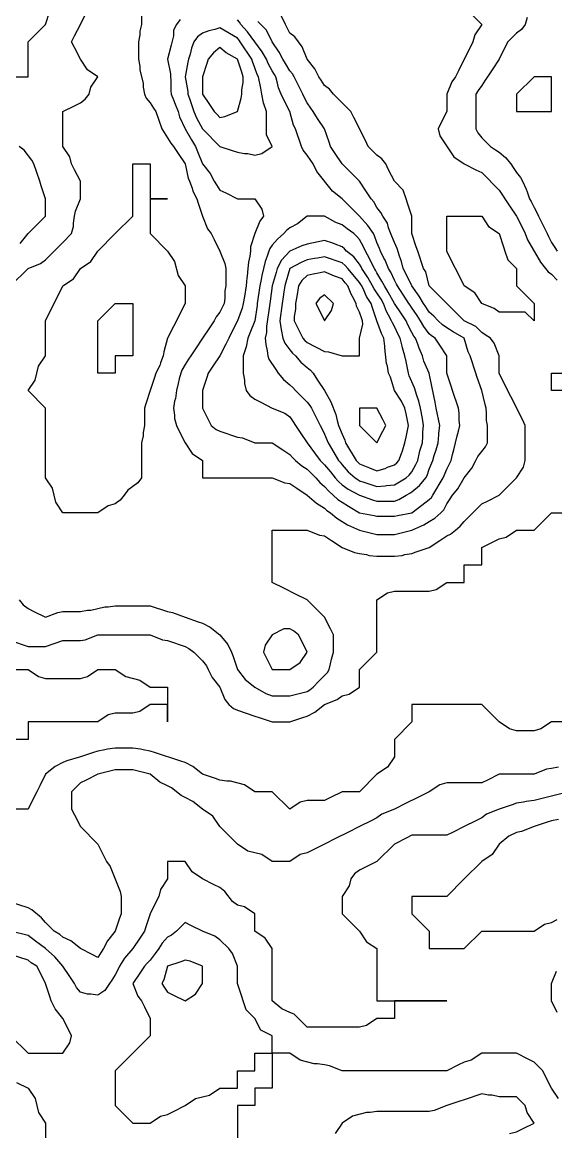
# Model space of a CAD drawing. Header units: inches. Extents: x 794995 to 811195, y 2485918 to 2508058.
# Drawn here: x 805395 to 806313, y 2500873 to 2502782 of the extents above; entities that cross this region are included whole.
import ezdxf

# ---------------------------------------------------------------- set-up
doc = ezdxf.new("R2010")
doc.units = ezdxf.units.IN
doc.header["$MEASUREMENT"] = 0
doc.layers.add('contour', color=7, linetype='Continuous')

msp = doc.modelspace()

# ---------------------------------------------------------------- linework, layer by layer
at = {"layer": 'contour'}
for points in [[(805375.2, 2502688.4), (805405.2, 2502688.4), (805405.2, 2502748.4), (805435.2, 2502778.4), (805442.7, 2502800.9)], [(805375.2, 2502328.4), (805405.2, 2502358.4), (805426.6, 2502366.9), (805435.2, 2502373.4), (805450.2, 2502388.4), (805465.2, 2502403.4), (805480.2, 2502418.4), (805483.2, 2502430.4), (805483.2, 2502436.4), (805485.2, 2502448.4), (805486.6, 2502456.9), (805495.2, 2502478.4), (805495.2, 2502508.4), (805485.2, 2502528.4), (805480.2, 2502538.4), (805477.2, 2502550.4), (805465.2, 2502568.4), (805465.2, 2502628.4), (805485.2, 2502638.4), (805495.2, 2502643.4), (805503.7, 2502649.8), (805510.2, 2502658.4), (805513.2, 2502670.4), (805525.2, 2502688.4), (805507.2, 2502700.4), (805495.2, 2502718.4), (805485.2, 2502738.4), (805480.2, 2502748.4), (805485.2, 2502758.4), (805495.2, 2502778.4), (805505.2, 2502798.4)], [(805390.2, 2501788.4), (805396.6, 2501779.8), (805405.2, 2501773.4), (805415.2, 2501768.4), (805435.2, 2501758.4), (805456.6, 2501766.9), (805465.2, 2501768.4), (805495.2, 2501768.4), (805507.2, 2501770.4), (805513.2, 2501770.4), (805537.2, 2501776.4), (805543.2, 2501776.4), (805555.2, 2501778.4), (805615.2, 2501778.4), (805645.2, 2501768.4), (805653.7, 2501766.9), (805675.2, 2501758.4), (805697.7, 2501750.9), (805705.2, 2501748.4), (805718.5, 2501741.7), (805735.2, 2501728.4), (805748.5, 2501711.7), (805755.2, 2501698.4), (805757.7, 2501690.9), (805765.2, 2501668.4), (805778.5, 2501651.7), (805795.2, 2501638.4), (805814.2, 2501627.5), (805825.2, 2501623.4), (805855.2, 2501623.4), (805885.2, 2501630.9), (805889.8, 2501633.7), (805895.2, 2501638.4), (805905.2, 2501648.4), (805915.2, 2501658.4), (805920.2, 2501663.4), (805922.7, 2501668.4), (805925.2, 2501678.4), (805927.2, 2501686.4), (805930.2, 2501698.4), (805930.2, 2501728.4), (805925.2, 2501738.4), (805915.2, 2501758.4), (805885.2, 2501788.4), (805865.2, 2501798.4), (805845.2, 2501808.4), (805825.2, 2501818.4), (805825.2, 2501908.4), (805885.2, 2501908.4), (805906.6, 2501899.8), (805915.2, 2501898.4), (805927.2, 2501890.4), (805945.2, 2501878.4), (805966.6, 2501869.8), (805975.2, 2501868.4), (805987.2, 2501866.4), (805991.8, 2501865), (806005.2, 2501863.4), (806035.2, 2501863.4), (806048.5, 2501865), (806053.2, 2501866.4), (806065.2, 2501868.4), (806072.7, 2501870.9), (806095.2, 2501878.4), (806113.2, 2501890.4), (806125.2, 2501898.4), (806131.8, 2501901.7), (806140.2, 2501908.4), (806148.5, 2501915), (806155.2, 2501923.4), (806170.2, 2501938.4), (806185.2, 2501953.4), (806195.2, 2501958.4), (806215.2, 2501968.4), (806245.2, 2501998.4), (806257.2, 2502016.4), (806260.2, 2502028.4), (806260.2, 2502088.4), (806255.2, 2502098.4), (806235.2, 2502138.4), (806225.2, 2502158.4), (806215.2, 2502178.4), (806215.2, 2502208.4), (806206.6, 2502229.8), (806200.2, 2502238.4), (806191.2, 2502244.4), (806185.2, 2502248.4), (806175.2, 2502258.4), (806155.2, 2502268.4), (806095.2, 2502328.4), (806089.2, 2502352.4), (806085.2, 2502358.4), (806075.2, 2502388.4), (806072.7, 2502395.9), (806065.2, 2502418.4), (806065.2, 2502448.4), (806057.7, 2502470.9), (806055.2, 2502478.4), (806050.2, 2502493.4), (806035.2, 2502508.4), (806025.2, 2502528.4), (806020.2, 2502538.4), (806013.7, 2502546.9), (806005.2, 2502553.4), (805990.2, 2502568.4), (805985.2, 2502578.4), (805965.2, 2502618.4), (805960.2, 2502628.4), (805930.2, 2502658.4), (805923.7, 2502666.9), (805915.2, 2502673.4), (805909.2, 2502682.4), (805905.2, 2502688.4), (805898.5, 2502701.7), (805885.2, 2502718.4), (805876.6, 2502739.8), (805863.7, 2502756.9), (805855.2, 2502763.4), (805850.2, 2502773.4), (805847.7, 2502778.4), (805840.2, 2502793.4)], [(805600.2, 2502808.4), (805600.2, 2502778.4), (805597.2, 2502766.4), (805597.2, 2502760.4), (805595.2, 2502748.4), (805595.2, 2502718.4), (805597.2, 2502706.4), (805597.2, 2502700.4), (805603.2, 2502676.4), (805603.2, 2502670.4), (805605.2, 2502658.4), (805608.5, 2502651.7), (805615.2, 2502643.4), (805621.2, 2502634.4), (805625.2, 2502628.4), (805635.2, 2502598.4), (805639.2, 2502592.4), (805645.2, 2502583.4), (805650.6, 2502573.8), (805655.2, 2502568.4), (805663.2, 2502556.4), (805675.2, 2502538.4), (805680.6, 2502513.8), (805682.7, 2502508.4), (805687.2, 2502496.4), (805688.5, 2502491.7), (805695.2, 2502478.4), (805697.7, 2502470.9), (805705.2, 2502448.4), (805713.7, 2502426.9), (805720.2, 2502418.4), (805725.2, 2502408.4), (805735.2, 2502388.4), (805743.7, 2502366.9), (805745.2, 2502358.4), (805745.2, 2502328.4), (805743.7, 2502319.8), (805743.7, 2502306.9), (805742.7, 2502298.4), (805740.2, 2502293.4), (805735.2, 2502283.4), (805728.5, 2502275), (805725.2, 2502268.4), (805717.2, 2502256.4), (805705.2, 2502238.4), (805693.2, 2502220.4), (805685.2, 2502208.4), (805681.2, 2502202.4), (805675.2, 2502193.4), (805669.7, 2502183.8), (805667.7, 2502178.4), (805665.2, 2502168.4), (805663.2, 2502160.4), (805660.2, 2502148.4), (805658.5, 2502135), (805657.2, 2502130.4), (805655.2, 2502118.4), (805657.2, 2502106.4), (805657.2, 2502100.4), (805660.2, 2502088.4), (805665.2, 2502078.4), (805675.2, 2502058.4), (805687.2, 2502040.4), (805705.2, 2502028.4), (805705.2, 2501998.4), (805825.2, 2501998.4), (805846.6, 2501989.8), (805855.2, 2501988.4), (805867.2, 2501980.4), (805885.2, 2501968.4), (805901.3, 2501954.5), (805915.2, 2501945.9), (805919.2, 2501942.4), (805925.2, 2501938.4), (805935.9, 2501929.1), (805954.4, 2501917.6), (805975.2, 2501908.4), (806005.2, 2501900.9), (806035.2, 2501900.9), (806065.2, 2501908.4), (806085.9, 2501917.6), (806095.2, 2501923.4), (806104.4, 2501929.1), (806115.2, 2501938.4), (806120.2, 2501943.4), (806125.2, 2501953.4), (806131.2, 2501962.4), (806135.2, 2501968.4), (806144.2, 2501979.3), (806155.2, 2501998.4), (806168.5, 2502015), (806175.2, 2502028.4), (806178.5, 2502035), (806185.2, 2502043.4), (806191.8, 2502051.7), (806195.2, 2502058.4), (806195.2, 2502088.4), (806193.7, 2502096.9), (806193.7, 2502109.8), (806192.7, 2502118.4), (806191.2, 2502124.4), (806185.2, 2502148.4), (806177.7, 2502170.9), (806175.2, 2502178.4), (806165.2, 2502208.4), (806161.8, 2502215), (806155.2, 2502238.4), (806136.4, 2502249.6), (806125.2, 2502256.4), (806118.1, 2502261.3), (806110.2, 2502268.4), (806103.2, 2502276.4), (806095.2, 2502283.4), (806089.2, 2502292.4), (806085.2, 2502298.4), (806077.8, 2502311), (806065.2, 2502328.4), (806055.2, 2502348.4), (806050.2, 2502358.4), (806047.2, 2502370.4), (806043.7, 2502379.8), (806039.8, 2502393), (806035.2, 2502403.4), (806030.9, 2502414.1), (806025.2, 2502428.4), (806023.2, 2502436.4), (806015.2, 2502448.4), (806011.8, 2502455), (806005.2, 2502463.4), (805999.7, 2502472.9), (805995.2, 2502478.4), (805987.2, 2502490.4), (805975.2, 2502508.4), (805945.2, 2502538.4), (805933.2, 2502556.4), (805925.2, 2502568.4), (805922.7, 2502575.9), (805915.2, 2502598.4), (805903.2, 2502616.4), (805895.2, 2502628.4), (805891.2, 2502634.4), (805885.2, 2502643.4), (805880.2, 2502653.4), (805877.7, 2502658.4), (805862.7, 2502688.4), (805859.8, 2502693), (805855.2, 2502698.4), (805847.7, 2502710.9), (805843.2, 2502718.4), (805837.2, 2502730.4), (805825.2, 2502748.4), (805815.2, 2502768.4), (805805.2, 2502778.4), (805800.2, 2502783.4)], [(806155.2, 2502808.4), (806185.2, 2502778.4), (806173.2, 2502760.4), (806170.2, 2502748.4), (806165.2, 2502738.4), (806155.2, 2502718.4), (806145.2, 2502698.4), (806140.2, 2502688.4), (806133.7, 2502679.8), (806125.2, 2502658.4), (806125.2, 2502628.4), (806115.2, 2502608.4), (806110.2, 2502598.4), (806113.2, 2502586.4), (806137.2, 2502550.4), (806155.2, 2502538.4), (806175.2, 2502528.4), (806185.2, 2502523.4), (806215.2, 2502493.4), (806221.2, 2502484.4), (806225.2, 2502478.4), (806233.2, 2502466.4), (806245.2, 2502448.4), (806255.2, 2502428.4), (806260.2, 2502418.4), (806264.2, 2502407.5), (806286.1, 2502369.3), (806295.2, 2502358.4), (806299.7, 2502352.9), (806305.2, 2502348.4), (806315.2, 2502338.4)], [(805666.6, 2502786.9), (805660.2, 2502778.4), (805655.2, 2502768.4), (805655.2, 2502758.4), (805651.2, 2502742.4), (805645.2, 2502718.4), (805650.2, 2502693.4), (805650.2, 2502688.4), (805650.6, 2502682.9), (805650.6, 2502663.8), (805651.2, 2502658.4), (805655.2, 2502648.4), (805658, 2502641.2), (805663.2, 2502628.4), (805665.9, 2502619.1), (805675.2, 2502598.4), (805686.4, 2502579.6), (805693.2, 2502568.4), (805696.6, 2502559.8), (805705.2, 2502538.4), (805718.5, 2502521.7), (805725.2, 2502508.4), (805729.2, 2502502.4), (805735.2, 2502493.4), (805745.2, 2502488.4), (805765.2, 2502478.4), (805795.2, 2502478.4), (805807.2, 2502460.4), (805810.2, 2502448.4), (805803.7, 2502439.8), (805795.2, 2502418.4), (805787.7, 2502395.9), (805787.7, 2502388.4), (805786.6, 2502379.8), (805784.2, 2502369.3), (805783.2, 2502358.4), (805781.8, 2502345), (805781.3, 2502342.2), (805780.2, 2502328.4), (805777.2, 2502310.4), (805775.2, 2502298.4), (805773.2, 2502290.4), (805765.2, 2502268.4), (805755.2, 2502248.4), (805750.2, 2502238.4), (805745.2, 2502228.4), (805735.2, 2502208.4), (805723.2, 2502190.4), (805715.2, 2502178.4), (805712.7, 2502170.9), (805705.2, 2502148.4), (805705.2, 2502118.4), (805715.2, 2502098.4), (805720.2, 2502088.4), (805728.5, 2502081.7), (805735.2, 2502078.4), (805765.2, 2502068.4), (805773.7, 2502066.9), (805795.2, 2502058.4), (805825.2, 2502058.4), (805843.2, 2502046.4), (805855.2, 2502038.4), (805860.2, 2502033.4), (805865.2, 2502028.4), (805875.9, 2502019.1), (805885.2, 2502013.4), (805900.2, 2501998.4), (805907.2, 2501990.4), (805915.2, 2501983.4), (805922.2, 2501975.4), (805938.1, 2501961.3), (805945.2, 2501956.4), (805956.4, 2501949.6), (805975.2, 2501938.4), (806000.2, 2501933.4), (806005.2, 2501932.4), (806035.2, 2501932.4), (806040.2, 2501933.4), (806065.2, 2501938.4), (806082.3, 2501951.2), (806095.2, 2501960.9), (806098.9, 2501964.6), (806101.2, 2501968.4), (806119.2, 2501998.4), (806120.9, 2502002.6), (806125.2, 2502013.4), (806130.2, 2502023.4), (806132.7, 2502028.4), (806135.2, 2502038.4), (806137.2, 2502046.4), (806143.2, 2502070.4), (806145.2, 2502078.4), (806147.7, 2502088.4), (806146.6, 2502096.9), (806146.6, 2502109.8), (806145.2, 2502118.4), (806135.2, 2502148.4), (806132.7, 2502155.9), (806125.2, 2502178.4), (806125.2, 2502208.4), (806113.2, 2502226.4), (806105.2, 2502238.4), (806099.2, 2502242.4), (806095.2, 2502245.9), (806085.7, 2502258.9), (806080.2, 2502268.4), (806074.2, 2502277.4), (806065.2, 2502290.9), (806062.2, 2502295.4), (806060.2, 2502298.4), (806040.2, 2502328.4), (806038.5, 2502331.7), (806035.2, 2502338.4), (806028.8, 2502352), (806025.2, 2502358.4), (806019.3, 2502372.5), (806017.2, 2502376.4), (806011.2, 2502388.4), (806009.4, 2502392.6), (806005.2, 2502403.4), (806001.2, 2502414.4), (805999.2, 2502418.4), (805989.3, 2502432.5), (805975.2, 2502448.4), (805945.2, 2502478.4), (805928.5, 2502491.7), (805901.8, 2502525), (805895.2, 2502538.4), (805891.2, 2502544.4), (805885.2, 2502553.4), (805878.5, 2502561.7), (805875.2, 2502568.4), (805865.2, 2502598.4), (805861.8, 2502605), (805855.2, 2502628.4), (805845.2, 2502648.4), (805840.2, 2502658.4), (805836.1, 2502669.3), (805833.7, 2502679.8), (805831.2, 2502688.4), (805828.9, 2502692.1), (805825.2, 2502698.4), (805818.1, 2502711.3), (805815.2, 2502718.4), (805807.8, 2502731), (805782.5, 2502765.7), (805771.2, 2502778.4), (805768.7, 2502781.9), (805765.2, 2502785.9)], [(806263.2, 2502790.4), (806260.2, 2502778.4), (806253.7, 2502769.8), (806245.2, 2502763.4), (806230.2, 2502748.4), (806225.2, 2502738.4), (806215.2, 2502718.4), (806203.2, 2502700.4), (806195.2, 2502688.4), (806191.2, 2502682.4), (806185.2, 2502673.4), (806179.2, 2502664.4), (806175.2, 2502658.4), (806175.2, 2502598.4), (806178.5, 2502591.7), (806185.2, 2502583.4), (806200.2, 2502568.4), (806209.2, 2502562.4), (806215.2, 2502558.4), (806226.1, 2502549.3), (806235.2, 2502538.4), (806239.2, 2502532.4), (806245.2, 2502523.4), (806251.8, 2502515), (806255.2, 2502508.4), (806261.8, 2502495), (806263.2, 2502490.4), (806267.7, 2502478.4), (806270.2, 2502473.4), (806275.2, 2502463.4), (806280.6, 2502453.8), (806282.7, 2502448.4), (806297.7, 2502418.4), (806300.2, 2502413.4), (806305.2, 2502403.4), (806311.2, 2502394.4), (806315.2, 2502388.4)], [(805391.8, 2502401.7), (805405.2, 2502418.4), (805435.2, 2502448.4), (805435.2, 2502478.4), (805427.7, 2502500.9), (805425.2, 2502508.4), (805415.2, 2502538.4), (805411.8, 2502545), (805398.5, 2502561.7), (805390.2, 2502568.4)], [(806335.2, 2502148.4), (806305.2, 2502148.4), (806305.2, 2502178.4), (806335.2, 2502178.4)], [(805375.2, 2501718.4), (805405.2, 2501708.4), (805435.2, 2501708.4), (805465.2, 2501718.4), (805495.2, 2501718.4), (805503.7, 2501719.8), (805525.2, 2501728.4), (805615.2, 2501728.4), (805636.6, 2501719.8), (805645.2, 2501718.4), (805675.2, 2501708.4), (805681.8, 2501705), (805690.2, 2501698.4), (805705.2, 2501683.4), (805711.8, 2501675), (805715.2, 2501668.4), (805721.8, 2501655), (805735.2, 2501638.4), (805743.7, 2501616.9), (805750.2, 2501608.4), (805758.5, 2501601.7), (805765.2, 2501598.4), (805795.2, 2501588.4), (805802.7, 2501585.9), (805825.2, 2501578.4), (805855.2, 2501578.4), (805877.7, 2501585.9), (805885.2, 2501588.4), (805898.5, 2501595), (805915.2, 2501608.4), (805936.6, 2501616.9), (805945.2, 2501623.4), (805957.2, 2501626.4), (805975.2, 2501638.4), (805975.2, 2501668.4), (806005.2, 2501698.4), (806005.2, 2501788.4), (806023.2, 2501800.4), (806035.2, 2501803.4), (806095.2, 2501803.4), (806107.2, 2501806.4), (806125.2, 2501818.4), (806155.2, 2501818.4), (806155.2, 2501848.4), (806185.2, 2501848.4), (806185.2, 2501878.4), (806205.2, 2501888.4), (806215.2, 2501893.4), (806227.2, 2501896.4), (806245.2, 2501908.4), (806275.2, 2501908.4), (806305.2, 2501938.4), (806335.2, 2501938.4)], [(805315.2, 2501668.4), (805405.2, 2501668.4), (805423.2, 2501656.4), (805435.2, 2501653.4), (805495.2, 2501653.4), (805507.2, 2501656.4), (805525.2, 2501668.4), (805555.2, 2501668.4), (805573.2, 2501656.4), (805597.2, 2501650.4), (805615.2, 2501638.4), (805645.2, 2501638.4), (805645.2, 2501578.4), (805645.2, 2501608.4), (805615.2, 2501608.4), (805597.2, 2501596.4), (805585.2, 2501593.4), (805555.2, 2501593.4), (805543.2, 2501590.4), (805525.2, 2501578.4), (805405.2, 2501578.4), (805405.2, 2501548.4), (805375.2, 2501548.4)], [(806395.2, 2501578.4), (806305.2, 2501578.4), (806287.2, 2501566.4), (806275.2, 2501563.4), (806245.2, 2501563.4), (806233.2, 2501566.4), (806215.2, 2501578.4), (806185.2, 2501608.4), (806065.2, 2501608.4), (806065.2, 2501578.4), (806035.2, 2501548.4), (806035.2, 2501518.4), (806023.2, 2501500.4), (806005.2, 2501488.4), (805975.2, 2501458.4), (805945.2, 2501458.4), (805925.2, 2501448.4), (805915.2, 2501443.4), (805885.2, 2501443.4), (805873.2, 2501440.4), (805855.2, 2501428.4), (805825.2, 2501458.4), (805795.2, 2501458.4), (805777.2, 2501470.4), (805753.2, 2501476.4), (805747.2, 2501476.4), (805735.2, 2501478.4), (805727.7, 2501480.9), (805705.2, 2501488.4), (805688.5, 2501501.7), (805675.2, 2501508.4), (805667.7, 2501510.9), (805622.7, 2501525.9), (805615.2, 2501528.4), (805603.2, 2501530.4), (805598.5, 2501531.7), (805585.2, 2501533.4), (805555.2, 2501533.4), (805541.8, 2501531.7), (805537.2, 2501530.4), (805525.2, 2501528.4), (805517.7, 2501525.9), (805495.2, 2501518.4), (805471.8, 2501511.7), (805465.2, 2501508.4), (805451.8, 2501501.7), (805435.2, 2501488.4), (805425.2, 2501468.4), (805420.2, 2501458.4), (805415.2, 2501448.4), (805405.2, 2501428.4), (805345.2, 2501428.4)], [(806317.2, 2501500.4), (806305.2, 2501498.4), (806296.6, 2501496.9), (806275.2, 2501488.4), (806215.2, 2501488.4), (806195.2, 2501478.4), (806185.2, 2501473.4), (806125.2, 2501473.4), (806113.2, 2501470.4), (806095.2, 2501458.4), (806075.2, 2501448.4), (806055.2, 2501438.4), (806035.2, 2501428.4), (806013.7, 2501419.8), (806005.2, 2501413.4), (805995.2, 2501408.4), (805975.2, 2501398.4), (805955.2, 2501388.4), (805935.2, 2501378.4), (805915.2, 2501368.4), (805895.2, 2501358.4), (805885.2, 2501353.4), (805873.2, 2501350.4), (805855.2, 2501338.4), (805825.2, 2501338.4), (805807.2, 2501350.4), (805783.2, 2501356.4), (805765.2, 2501368.4), (805735.2, 2501398.4), (805723.2, 2501416.4), (805705.2, 2501428.4), (805688.5, 2501441.7), (805675.2, 2501448.4), (805668.5, 2501451.7), (805651.8, 2501465), (805645.2, 2501468.4), (805631.8, 2501475), (805615.2, 2501488.4), (805585.2, 2501495.9), (805555.2, 2501495.9), (805525.2, 2501488.4), (805505.2, 2501478.4), (805495.2, 2501473.4), (805480.2, 2501458.4), (805480.2, 2501428.4), (805485.2, 2501418.4), (805495.2, 2501398.4), (805525.2, 2501368.4), (805535.2, 2501348.4), (805540.2, 2501338.4), (805546.6, 2501329.8), (805563.7, 2501286.9), (805565.2, 2501278.4), (805565.2, 2501248.4), (805562.7, 2501240.9), (805555.2, 2501218.4), (805541.8, 2501201.7), (805535.2, 2501188.4), (805531.2, 2501182.4), (805525.2, 2501173.4), (805515.2, 2501178.4), (805495.2, 2501188.4), (805478.5, 2501201.7), (805465.2, 2501208.4), (805459.7, 2501212.9), (805450.2, 2501218.4), (805435.2, 2501233.4), (805428.5, 2501241.7), (805411.8, 2501255), (805405.2, 2501258.4), (805375.2, 2501268.4)], [(806335.2, 2501458.4), (806275.2, 2501443.4), (806261.8, 2501441.7), (806257.2, 2501440.4), (806245.2, 2501438.4), (806237.7, 2501435.9), (806215.2, 2501428.4), (806193.7, 2501419.8), (806185.2, 2501413.4), (806175.2, 2501408.4), (806155.2, 2501398.4), (806135.2, 2501388.4), (806125.2, 2501383.4), (806065.2, 2501383.4), (806055.2, 2501378.4), (806035.2, 2501368.4), (806005.2, 2501338.4), (805985.2, 2501328.4), (805975.2, 2501323.4), (805966.6, 2501316.9), (805960.2, 2501308.4), (805957.2, 2501296.4), (805945.2, 2501278.4), (805945.2, 2501248.4), (805975.2, 2501218.4), (805987.2, 2501200.4), (806005.2, 2501188.4), (806005.2, 2501098.4), (806125.2, 2501098.4), (806035.2, 2501098.4), (806035.2, 2501068.4), (806005.2, 2501068.4), (805987.2, 2501056.4), (805975.2, 2501053.4), (805885.2, 2501053.4), (805862.7, 2501075.9), (805855.2, 2501078.4), (805841.8, 2501085), (805825.2, 2501098.4), (805825.2, 2501188.4), (805813.2, 2501206.4), (805795.2, 2501218.4), (805795.2, 2501248.4), (805777.2, 2501260.4), (805765.2, 2501263.4), (805756.6, 2501269.8), (805743.7, 2501286.9), (805735.2, 2501293.4), (805725.2, 2501298.4), (805705.2, 2501308.4), (805687.2, 2501320.4), (805675.2, 2501338.4), (805645.2, 2501338.4), (805645.2, 2501308.4), (805633.2, 2501290.4), (805630.2, 2501278.4), (805625.2, 2501268.4), (805615.2, 2501248.4), (805607.7, 2501225.9), (805605.2, 2501218.4), (805597.2, 2501206.4), (805585.2, 2501188.4), (805571.3, 2501172.2), (805562.7, 2501158.4), (805560.2, 2501153.4), (805555.2, 2501143.4), (805549.2, 2501134.4), (805545.2, 2501128.4), (805537.2, 2501116.4), (805525.2, 2501108.4), (805513.2, 2501110.4), (805507.2, 2501110.4), (805495.2, 2501113.4), (805488.5, 2501121.7), (805485.2, 2501128.4), (805477.2, 2501140.4), (805465.2, 2501158.4), (805451.3, 2501174.5), (805435.2, 2501188.4), (805418, 2501201.2), (805405.2, 2501210.9), (805375.2, 2501218.4)], [(806317.2, 2501410.4), (806305.2, 2501408.4), (806297.7, 2501405.9), (806275.2, 2501398.4), (806253.7, 2501389.8), (806245.2, 2501388.4), (806231.8, 2501381.7), (806215.2, 2501368.4), (806203.2, 2501350.4), (806185.2, 2501338.4), (806155.2, 2501308.4), (806125.2, 2501278.4), (806065.2, 2501278.4), (806065.2, 2501248.4), (806095.2, 2501218.4), (806095.2, 2501188.4), (806155.2, 2501188.4), (806185.2, 2501218.4), (806275.2, 2501218.4), (806293.2, 2501230.4), (806305.2, 2501233.4), (806315.2, 2501238.4)], [(806315.2, 2501078.4), (806305.2, 2501098.4), (806305.2, 2501128.4), (806313.7, 2501149.8)], [(806317.2, 2500930.4), (806305.2, 2500948.4), (806295.2, 2500968.4), (806290.2, 2500978.4), (806275.2, 2500993.4), (806265.2, 2500998.4), (806245.2, 2501008.4), (806185.2, 2501008.4), (806167.2, 2500996.4), (806155.2, 2500993.4), (806145.2, 2500988.4), (806125.2, 2500978.4), (805945.2, 2500978.4), (805923.7, 2500986.9), (805915.2, 2500988.4), (805903.2, 2500990.4), (805897.2, 2500990.4), (805873.2, 2500996.4), (805855.2, 2501008.4), (805825.2, 2501008.4), (805825.2, 2500978.4), (805825.2, 2500948.4), (805795.2, 2500948.4), (805795.2, 2500918.4), (805765.2, 2500918.4), (805765.2, 2500888.4), (805765.2, 2500858.4)], [(805385.2, 2500958.4), (805405.2, 2500948.4), (805417.2, 2500930.4), (805423.2, 2500906.4), (805435.2, 2500888.4), (805435.2, 2500738.4)], [(806233.2, 2500870.4), (806245.2, 2500873.4), (806255.2, 2500878.4), (806275.2, 2500888.4), (806263.2, 2500906.4), (806260.2, 2500918.4), (806245.2, 2500933.4), (806215.2, 2500933.4), (806203.2, 2500936.4), (806197.2, 2500936.4), (806185.2, 2500938.4), (806155.2, 2500928.4), (806147.7, 2500925.9), (806125.2, 2500918.4), (806103.7, 2500909.8), (806095.2, 2500908.4), (806005.2, 2500908.4), (805993.2, 2500906.4), (805987.2, 2500906.4), (805963.2, 2500900.4), (805945.2, 2500888.4), (805933.2, 2500870.4)]]:
    msp.add_lwpolyline(points, dxfattribs=at)
for points in [[(805795.2, 2502553.4), (805807.2, 2502556.4), (805825.2, 2502568.4), (805815.2, 2502588.4), (805815.2, 2502628.4), (805810.2, 2502643.4), (805807.2, 2502658.4), (805805.2, 2502668.4), (805801.2, 2502688.4), (805799.2, 2502692.4), (805795.2, 2502703.4), (805791.4, 2502714.6), (805790.2, 2502718.4), (805770.2, 2502748.4), (805768, 2502751.2), (805765.2, 2502754.4), (805735.2, 2502772.4), (805726.6, 2502769.8), (805716.1, 2502767.5), (805705.2, 2502763.4), (805696.6, 2502756.9), (805690.2, 2502748.4), (805686.1, 2502737.5), (805683.7, 2502726.9), (805681.2, 2502718.4), (805680.2, 2502713.4), (805675.2, 2502688.4), (805679.8, 2502663), (805680.2, 2502658.4), (805682.7, 2502650.9), (805690.2, 2502628.4), (805694.6, 2502617.8), (805705.2, 2502598.4), (805735.2, 2502568.4), (805757.7, 2502560.9), (805765.2, 2502558.4), (805777.2, 2502556.4), (805783.2, 2502556.4)], [(805735.2, 2502618.4), (805743.7, 2502619.8), (805765.2, 2502628.4), (805771.8, 2502651.7), (805772.7, 2502658.4), (805772.7, 2502665.9), (805775.2, 2502678.4), (805775.2, 2502688.4), (805772.7, 2502695.9), (805765.2, 2502718.4), (805746.1, 2502729.3), (805735.2, 2502738.4), (805724.2, 2502729.3), (805715.2, 2502718.4), (805712.7, 2502710.9), (805705.2, 2502688.4), (805705.2, 2502658.4), (805717.2, 2502640.4), (805725.2, 2502628.4), (805730.2, 2502623.4)], [(806275.2, 2502628.4), (806305.2, 2502628.4), (806305.2, 2502688.4), (806275.2, 2502688.4), (806245.2, 2502658.4), (806245.2, 2502628.4)], [(805525.2, 2501938.4), (805465.2, 2501938.4), (805453.2, 2501956.4), (805447.2, 2501980.4), (805435.2, 2501998.4), (805435.2, 2502118.4), (805405.2, 2502148.4), (805417.2, 2502166.4), (805423.2, 2502190.4), (805435.2, 2502208.4), (805435.2, 2502268.4), (805445.2, 2502288.4), (805455.2, 2502308.4), (805465.2, 2502328.4), (805483.2, 2502340.4), (805495.2, 2502358.4), (805513.2, 2502370.4), (805525.2, 2502388.4), (805555.2, 2502418.4), (805585.2, 2502448.4), (805585.2, 2502538.4), (805615.2, 2502538.4), (805615.2, 2502478.4), (805645.2, 2502478.4), (805615.2, 2502478.4), (805615.2, 2502448.4), (805615.2, 2502418.4), (805645.2, 2502388.4), (805657.2, 2502370.4), (805663.2, 2502346.4), (805675.2, 2502328.4), (805675.2, 2502298.4), (805665.2, 2502278.4), (805660.2, 2502268.4), (805655.2, 2502258.4), (805645.2, 2502238.4), (805638.5, 2502215), (805637.7, 2502208.4), (805633.2, 2502196.4), (805631.8, 2502191.7), (805625.2, 2502178.4), (805622.7, 2502170.9), (805615.2, 2502148.4), (805607.7, 2502125.9), (805605.2, 2502118.4), (805605.2, 2502088.4), (805603.2, 2502076.4), (805603.2, 2502070.4), (805600.2, 2502058.4), (805600.2, 2501998.4), (805593.7, 2501989.8), (805585.2, 2501983.4), (805576.6, 2501976.9), (805570.2, 2501968.4), (805563.7, 2501959.8), (805555.2, 2501953.4), (805543.2, 2501950.4)], [(806035.2, 2501958.4), (806042.7, 2501960.9), (806055.2, 2501968.4), (806061.4, 2501972.1), (806065.2, 2501974.4), (806078.5, 2501985), (806089.2, 2501998.4), (806091.2, 2502002.4), (806095.2, 2502013.4), (806099.4, 2502024.1), (806101.2, 2502028.4), (806103.7, 2502036.9), (806107.2, 2502046.4), (806110.2, 2502058.4), (806111.3, 2502072.2), (806111.8, 2502075), (806113.2, 2502088.4), (806107.2, 2502118.4), (806105.2, 2502128.4), (806100.2, 2502153.4), (806095.2, 2502178.4), (806085.9, 2502199.1), (806083.2, 2502208.4), (806078, 2502221.2), (806075.2, 2502228.4), (806071.2, 2502238.4), (806068.7, 2502241.9), (806065.2, 2502248.4), (806058.5, 2502261.7), (806055.2, 2502268.4), (806047.2, 2502280.4), (806035.2, 2502298.4), (806024.7, 2502317.9), (806018, 2502328.4), (806013.7, 2502336.9), (806005.2, 2502350.9), (806002.5, 2502355.8), (806000.9, 2502358.4), (805996.6, 2502366.9), (805992.5, 2502375.7), (805985.2, 2502388.4), (805982.2, 2502395.4), (805975.2, 2502408.4), (805970.5, 2502413.7), (805965.2, 2502418.4), (805953.7, 2502426.9), (805945.2, 2502433.4), (805934.2, 2502437.5), (805915.2, 2502448.4), (805885.2, 2502448.4), (805868.5, 2502435), (805855.2, 2502428.4), (805849.7, 2502423.8), (805845.2, 2502418.4), (805834.4, 2502409.1), (805825.2, 2502398.4), (805820.9, 2502392.6), (805819.2, 2502388.4), (805816.6, 2502379.8), (805813.2, 2502370.4), (805807.2, 2502346.4), (805806.1, 2502339.3), (805803.7, 2502328.4), (805799.4, 2502298.4), (805798.9, 2502294.6), (805795.2, 2502268.4), (805786.6, 2502246.9), (805783.2, 2502238.4), (805780.2, 2502223.4), (805775.2, 2502208.4), (805775.2, 2502178.4), (805777.2, 2502166.4), (805777.2, 2502160.4), (805780.2, 2502148.4), (805786.6, 2502139.8), (805795.2, 2502133.4), (805805.2, 2502128.4), (805825.2, 2502118.4), (805846.6, 2502109.8), (805855.2, 2502103.4), (805861.2, 2502094.4), (805865.2, 2502088.4), (805873.2, 2502076.4), (805885.2, 2502058.4), (805898, 2502041.2), (805907.7, 2502028.4), (805915.2, 2502020.9), (805925.2, 2502008.4), (805933.2, 2501998.4), (805938.8, 2501992), (805945.2, 2501986.4), (805955.7, 2501978.9), (805975.2, 2501968.4), (805997.2, 2501960.4), (806005.2, 2501958.4)], [(806275.2, 2502268.4), (806260.2, 2502283.4), (806215.2, 2502283.4), (806206.6, 2502289.8), (806185.2, 2502298.4), (806173.2, 2502316.4), (806155.2, 2502328.4), (806145.2, 2502348.4), (806135.2, 2502368.4), (806125.2, 2502388.4), (806125.2, 2502448.4), (806185.2, 2502448.4), (806197.2, 2502430.4), (806215.2, 2502418.4), (806222.7, 2502395.9), (806225.2, 2502388.4), (806230.2, 2502373.4), (806245.2, 2502358.4), (806245.2, 2502328.4), (806275.2, 2502298.4)], [(806035.2, 2501986.4), (806055.2, 2501998.4), (806060.5, 2502003), (806065.2, 2502008.4), (806072.2, 2502021.3), (806075.2, 2502028.4), (806078.5, 2502041.7), (806079, 2502044.5), (806083.2, 2502058.4), (806084.2, 2502069.3), (806084.2, 2502077.5), (806085.2, 2502088.4), (806083.2, 2502100.4), (806080.2, 2502118.4), (806077.2, 2502130.4), (806073.7, 2502139.8), (806069.8, 2502153), (806060.5, 2502173.7), (806059.2, 2502178.4), (806055.2, 2502198.4), (806053.2, 2502208.4), (806049, 2502222.2), (806048.5, 2502225), (806045.2, 2502238.4), (806041.8, 2502245), (806035.2, 2502258.4), (806031.6, 2502264.8), (806030.2, 2502268.4), (806025.2, 2502278.4), (806021.5, 2502284.7), (806016.4, 2502298.4), (806012.4, 2502305.6), (806005.2, 2502316.4), (806000.2, 2502323.4), (805997.7, 2502328.4), (805989.6, 2502342.8), (805987.2, 2502346.4), (805979.4, 2502358.4), (805978, 2502361.2), (805975.2, 2502365.9), (805965.2, 2502378.4), (805952.7, 2502388.4), (805949.2, 2502392.4), (805945.2, 2502395.9), (805933.2, 2502400.4), (805929, 2502402.2), (805915.2, 2502406.4), (805885.2, 2502400.4), (805875.9, 2502397.6), (805855.2, 2502388.4), (805840.9, 2502372.6), (805833.7, 2502358.4), (805831.8, 2502351.7), (805825.2, 2502328.4), (805821.4, 2502302.1), (805820.9, 2502298.4), (805815.2, 2502258.4), (805815.2, 2502248.4), (805813.2, 2502238.4), (805814.2, 2502227.5), (805816.6, 2502216.9), (805817.7, 2502208.4), (805819.2, 2502202.4), (805831.2, 2502184.4), (805835.2, 2502178.4), (805844.2, 2502167.5), (805855.2, 2502158.4), (805860.6, 2502153.8), (805865.2, 2502148.4), (805875.2, 2502138.4), (805885.2, 2502128.4), (805889.8, 2502123), (805892.7, 2502118.4), (805907.7, 2502088.4), (805910.2, 2502083.4), (805915.2, 2502073.4), (805919.4, 2502062.6), (805921.2, 2502058.4), (805939.2, 2502028.4), (805941.8, 2502025), (805945.2, 2502020.9), (805955.7, 2502008.9), (805967.7, 2501998.4), (805972, 2501995.2), (805975.2, 2501993.4), (805982.7, 2501990.9), (806005.2, 2501983.4), (806019, 2501984.5), (806021.8, 2501985)], [(806035.2, 2502020.9), (806039.2, 2502024.4), (806042.7, 2502028.4), (806047.2, 2502040.4), (806049, 2502044.5), (806053.2, 2502058.4), (806055.2, 2502068.4), (806059.2, 2502088.4), (806055.2, 2502108.4), (806053.2, 2502118.4), (806047.2, 2502130.4), (806035.2, 2502148.4), (806028.5, 2502171.7), (806025.2, 2502178.4), (806023.2, 2502190.4), (806021.8, 2502195), (806018.5, 2502221.7), (806018.5, 2502225), (806017.2, 2502238.4), (806013.2, 2502246.4), (806005.2, 2502268.4), (805997.7, 2502290.9), (805995.2, 2502298.4), (805987.2, 2502310.4), (805982.7, 2502320.9), (805978.9, 2502328.4), (805977.6, 2502330.8), (805975.2, 2502334.4), (805964.2, 2502347.5), (805955.2, 2502358.4), (805950.6, 2502363.8), (805945.2, 2502368.4), (805915.2, 2502378.4), (805903.2, 2502376.4), (805898, 2502375.5), (805885.2, 2502373.4), (805874.6, 2502368.9), (805855.2, 2502358.4), (805848.5, 2502335), (805846.6, 2502328.4), (805845.2, 2502318.4), (805843.9, 2502309.6), (805842.3, 2502298.4), (805838, 2502268.4), (805840.2, 2502253.4), (805843.2, 2502238.4), (805846.6, 2502229.8), (805855.2, 2502218.4), (805859.8, 2502213), (805865.2, 2502208.4), (805874.2, 2502197.5), (805885.2, 2502188.4), (805890.6, 2502183.8), (805895.2, 2502178.4), (805903.2, 2502166.4), (805915.2, 2502148.4), (805926.1, 2502129.3), (805934.2, 2502107.5), (805936.6, 2502096.9), (805939.2, 2502088.4), (805940.9, 2502084.1), (805945.2, 2502073.4), (805949.8, 2502063), (805951.2, 2502058.4), (805969.2, 2502028.4), (805972, 2502025.2), (805975.2, 2502022.4), (805992.3, 2502015.5), (806005.2, 2502010.4), (806019, 2502014.5), (806023.2, 2502016.4)], [(805945.2, 2502208.4), (805975.2, 2502208.4), (805975.2, 2502238.4), (805980.6, 2502262.9), (805980.2, 2502268.4), (805978.9, 2502272.1), (805975.2, 2502283.4), (805970.2, 2502293.4), (805969.2, 2502298.4), (805963.2, 2502310.4), (805961, 2502314.2), (805955.2, 2502328.4), (805950.6, 2502333.8), (805945.2, 2502340.4), (805932.3, 2502345.5), (805915.2, 2502352.4), (805907.7, 2502350.9), (805895.2, 2502348.4), (805885.2, 2502346.4), (805875.7, 2502337.8), (805870.2, 2502328.4), (805867.2, 2502310.4), (805865.2, 2502298.4), (805865.2, 2502288.4), (805862.7, 2502275.9), (805862.7, 2502268.4), (805877.7, 2502238.4), (805881.2, 2502234.4), (805885.2, 2502230.9), (805915.2, 2502215.9), (805921.8, 2502215)], [(805555.2, 2502178.4), (805525.2, 2502178.4), (805525.2, 2502268.4), (805555.2, 2502298.4), (805585.2, 2502298.4), (805585.2, 2502208.4), (805555.2, 2502208.4)], [(805915.2, 2502268.4), (805927.2, 2502286.4), (805930.2, 2502298.4), (805915.2, 2502313.4), (805906.6, 2502306.9), (805900.2, 2502298.4), (805905.2, 2502288.4)], [(806005.2, 2502058.4), (806015.2, 2502078.4), (806020.2, 2502088.4), (806015.2, 2502098.4), (806005.2, 2502118.4), (805975.2, 2502118.4), (805975.2, 2502088.4)], [(805855.2, 2501668.4), (805873.2, 2501680.4), (805885.2, 2501698.4), (805875.2, 2501718.4), (805870.2, 2501728.4), (805861.8, 2501735), (805855.2, 2501738.4), (805845.2, 2501738.4), (805825.2, 2501728.4), (805813.2, 2501710.4), (805810.2, 2501698.4), (805815.2, 2501688.4), (805825.2, 2501668.4)], [(805645.2, 2500903.4), (805655.2, 2500908.4), (805675.2, 2500918.4), (805693.2, 2500930.4), (805705.2, 2500933.4), (805717.2, 2500936.4), (805735.2, 2500948.4), (805765.2, 2500948.4), (805765.2, 2500978.4), (805795.2, 2500978.4), (805795.2, 2501008.4), (805825.2, 2501008.4), (805825.2, 2501038.4), (805805.2, 2501048.4), (805795.2, 2501068.4), (805780.2, 2501083.4), (805775.2, 2501098.4), (805772.7, 2501105.9), (805765.2, 2501128.4), (805765.2, 2501158.4), (805756.6, 2501179.8), (805750.2, 2501188.4), (805735.2, 2501203.4), (805726.6, 2501209.8), (805705.2, 2501218.4), (805685.2, 2501228.4), (805675.2, 2501233.4), (805660.2, 2501218.4), (805651.8, 2501211.7), (805645.2, 2501208.4), (805635.9, 2501197.6), (805630.2, 2501188.4), (805623.7, 2501179.8), (805615.2, 2501168.4), (805610.2, 2501163.4), (805605.2, 2501158.4), (805597.2, 2501146.4), (805585.2, 2501128.4), (805593.7, 2501106.9), (805600.2, 2501098.4), (805605.2, 2501088.4), (805615.2, 2501068.4), (805615.2, 2501038.4), (805585.2, 2501008.4), (805555.2, 2500978.4), (805555.2, 2500918.4), (805585.2, 2500888.4), (805615.2, 2500888.4), (805633.2, 2500900.4)], [(805465.2, 2501008.4), (805477.2, 2501026.4), (805480.2, 2501038.4), (805475.2, 2501048.4), (805465.2, 2501068.4), (805451.8, 2501085), (805445.2, 2501098.4), (805442.7, 2501105.9), (805435.2, 2501128.4), (805425.2, 2501148.4), (805420.2, 2501158.4), (805410.6, 2501163.8), (805405.2, 2501168.4), (805375.2, 2501178.4), (805345.2, 2501178.4), (805333.2, 2501170.4), (805315.2, 2501158.4), (805315.2, 2501128.4), (805375.2, 2501068.4), (805375.2, 2501038.4), (805405.2, 2501008.4)], [(805675.2, 2501098.4), (805693.2, 2501110.4), (805705.2, 2501128.4), (805705.2, 2501158.4), (805683.7, 2501166.9), (805675.2, 2501168.4), (805667.7, 2501165.9), (805645.2, 2501158.4), (805638.5, 2501135), (805635.2, 2501128.4), (805639.2, 2501122.4), (805645.2, 2501113.4), (805655.2, 2501108.4)]]:
    msp.add_lwpolyline(points, close=True, dxfattribs=at)

doc.saveas('drawing.dxf')
